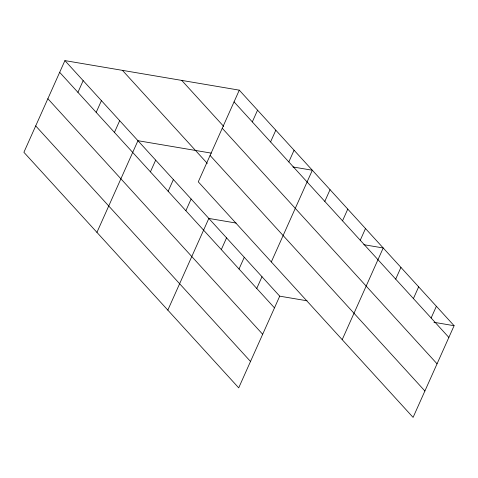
<?xml version="1.0" encoding="UTF-8"?>
<svg xmlns="http://www.w3.org/2000/svg" width="478" height="478" viewBox="0 0 478 478"><rect width="100%" height="100%" fill="white"/><g stroke="black" fill="none" stroke-linecap="round" stroke-linejoin="round"><path stroke-width="0.72" d="M64.912 60.61L23.9 152.291L238.707 387.843L279.72 296.163L64.912 60.61L239.293 90.157L454.1 325.709L413.088 417.39L198.28 181.837L239.293 90.157M77.926 92.35L83.172 80.633M96.186 112.372L101.426 100.655M114.445 132.394L119.685 120.677M96.932 232.38L137.945 140.699L211.401 153.145M150.427 171.847L155.667 160.13M168.148 191.284L173.389 179.567M185.87 210.714L191.11 198.997M167.82 310.114L208.832 218.434L236.168 223.065M252.312 121.896L257.552 110.179M221.314 249.582L226.554 237.865M270.572 141.918L275.812 130.195M239.03 269.012L244.276 257.295M288.826 161.94L294.072 150.217M256.752 288.449L261.998 276.732M271.319 261.926L312.331 170.24L292.906 166.953M324.807 201.393L330.047 189.676M342.529 220.824L347.769 209.107M360.251 240.261L365.491 228.544M342.2 339.655L383.213 247.974L363.794 244.682M395.694 279.122L400.934 267.405M413.416 298.559L418.656 286.842M431.138 317.99L436.378 306.273M279.72 296.163L307.049 300.793M433.958 322.291L454.1 325.709M234.053 101.874L448.86 337.426M181.748 80.406L223.692 126.401M222.246 128.259L437.053 363.812M210.087 155.446L424.894 390.998M122.458 70.362L207.309 163.404M59.672 72.327L274.474 307.88M47.866 98.719L262.673 334.271M35.707 125.905L250.508 361.458"/></g></svg>
